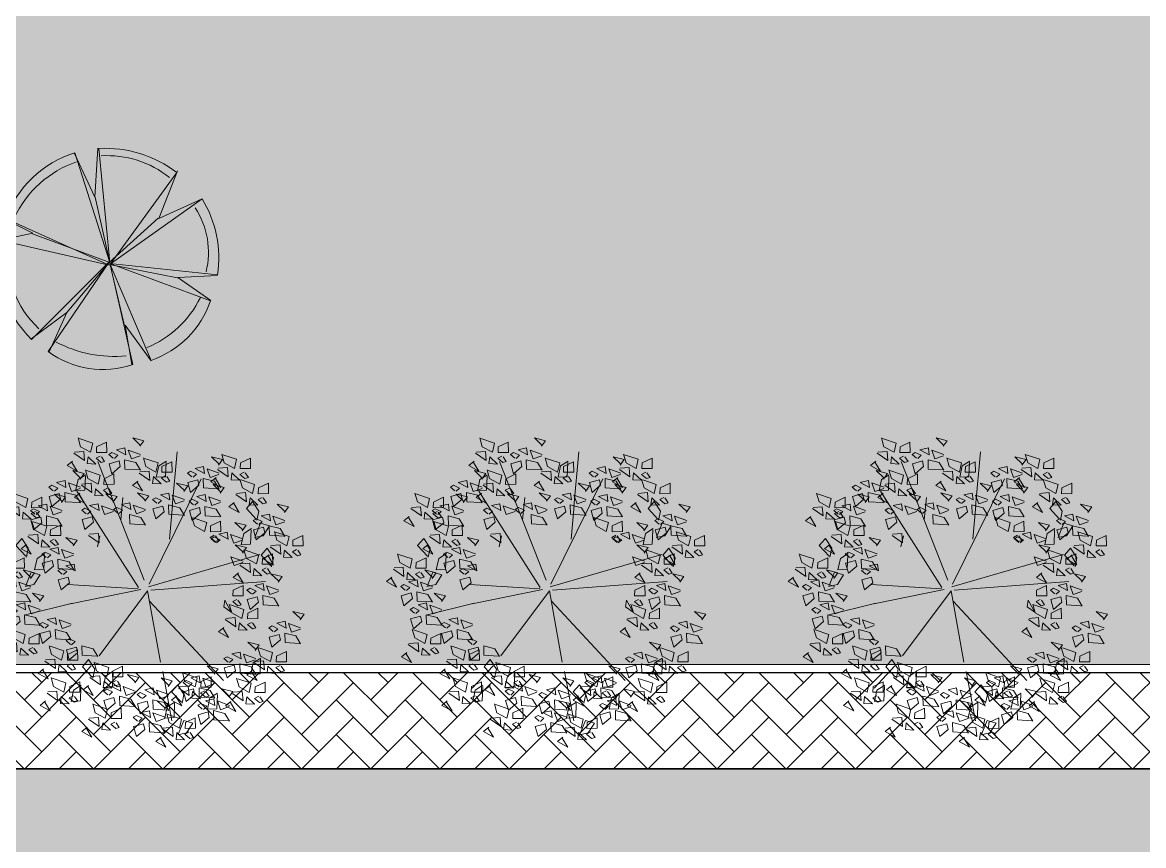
# Model space of a CAD drawing. Header units: inches. Extents: x 139 to 559, y -1 to 295.
# Drawn here: x 266.45 to 280.41, y 124.32 to 134.56 of the extents above; entities that cross this region are included whole.
import ezdxf

# ---------------------------------------------------------------- set-up
doc = ezdxf.new("R2010")
doc.units = ezdxf.units.IN
doc.header["$MEASUREMENT"] = 0
for name, color, linetype, lineweight in [('ARSIR', 31, 'Continuous', 5), ('ARSIR BETON', 8, 'Continuous', 5), ('DINDING2', 146, 'Continuous', 5), ('POHON', 98, 'Continuous', 5), ('RUMPUT', 93, 'Continuous', 0)]:
    doc.layers.add(name, color=color, linetype=linetype, lineweight=lineweight)
doc.layers.add('LANTAI', color=57, linetype='Continuous')
pattern_1 = [(86.66969, (37.0798, 226.14725), (-0.5066041, 0.569206), [0.142875, -0.934755]), (41.6697, (37.0798, 226.14725), (-0.5066045, 0.5692064), [0.142875, -0.619125]), (131.6697, (37.0798, 226.14725), (-0.5692064, -0.5066045), [0.142875, -0.619125])]

# ---------------------------------------------------------------- blocks, each defined once
blk = doc.blocks.new('rrety')
for p, q in [((497.8335, 232.64), (497.8515, 232.6484)), ((497.8506, 232.6457), (497.8452, 232.6146)), ((497.8248, 232.6161), (497.8335, 232.64)), ((498.0767, 232.6219), (498.0965, 232.6275)), ((498.0822, 232.5908), (498.0767, 232.6219)), ((498.0965, 232.6275), (498.0964, 232.6021)), ((497.8452, 232.6146), (497.8248, 232.6161)), ((497.8677, 232.6134), (497.8875, 232.619)), ((497.8733, 232.5824), (497.8677, 232.6134)), ((497.8875, 232.619), (497.8874, 232.5936)), ((498.0964, 232.6021), (498.0822, 232.588)), ((497.7802, 232.574), (497.8, 232.5795)), ((497.7857, 232.5429), (497.7802, 232.574)), ((497.8, 232.5795), (497.7999, 232.5541)), ((497.8574, 232.5587), (497.8572, 232.5786)), ((497.8592, 232.5767), (497.8853, 232.5589)), ((497.8874, 232.5936), (497.8733, 232.5795)), ((498.0146, 232.5768), (498.0343, 232.5823)), ((498.0201, 232.5457), (498.0146, 232.5768)), ((498.0343, 232.5823), (498.0342, 232.5569)), ((497.7999, 232.5541), (497.7857, 232.54)), ((497.8755, 232.5409), (497.8574, 232.5587)), ((497.8853, 232.5589), (497.8755, 232.5409)), ((498.0342, 232.5569), (498.0201, 232.5429)), ((498.0607, 232.5474), (498.0605, 232.5674)), ((498.0788, 232.5296), (498.0607, 232.5474)), ((498.0625, 232.5654), (498.0886, 232.5477)), ((498.0886, 232.5477), (498.0788, 232.5296)), ((497.704, 232.4781), (497.7237, 232.4836)), ((497.7095, 232.447), (497.704, 232.4781)), ((497.7237, 232.4836), (497.7236, 232.4582)), ((497.7236, 232.4582), (497.7095, 232.4442)), ((498.2316, 232.3946), (498.2497, 232.403)), ((498.2487, 232.4004), (498.2434, 232.3693)), ((498.2229, 232.3707), (498.2316, 232.3946)), ((498.2179, 232.3568), (498.2376, 232.3624)), ((498.2234, 232.3257), (498.2179, 232.3568)), ((498.2434, 232.3693), (498.2229, 232.3707)), ((498.2376, 232.3624), (498.2375, 232.337)), ((498.2375, 232.337), (498.2234, 232.3229)), ((498.2611, 232.319), (498.2609, 232.3389)), ((498.263, 232.337), (498.2891, 232.3192)), ((498.2793, 232.3012), (498.2611, 232.319)), ((498.2891, 232.3192), (498.2793, 232.3012)), ((498.1134, 232.2834), (498.1133, 232.258)), ((497.7303, 232.2231), (497.7301, 232.243)), ((497.7321, 232.2411), (497.7582, 232.2233)), ((497.7484, 232.2053), (497.7303, 232.2231)), ((497.7582, 232.2233), (497.7484, 232.2053)), ((497.7859, 232.2045), (497.8056, 232.2101)), ((497.7914, 232.1734), (497.7859, 232.2045)), ((497.8056, 232.2101), (497.8055, 232.1847)), ((497.7542, 232.1564), (497.7629, 232.1803)), ((497.7629, 232.1803), (497.7809, 232.1887)), ((497.78, 232.1861), (497.7747, 232.1549)), ((497.8055, 232.1847), (497.7914, 232.1706)), ((497.7747, 232.1549), (497.7542, 232.1564)), ((498.1671, 232.1678), (498.1868, 232.1734)), ((498.1726, 232.1368), (498.1671, 232.1678)), ((498.1868, 232.1734), (498.1867, 232.148)), ((497.7839, 232.13), (497.7837, 232.15)), ((497.8021, 232.1122), (497.7839, 232.13)), ((497.7858, 232.148), (497.8119, 232.1303)), ((497.8119, 232.1303), (497.8021, 232.1122)), ((498.1867, 232.148), (498.1726, 232.1339)), ((498.0005, 232.1002), (498.0202, 232.1057)), ((498.0202, 232.1057), (498.0201, 232.0803)), ((498.006, 232.0691), (498.0005, 232.1002)), ((498.0201, 232.0803), (498.006, 232.0663))]:
    blk.add_line(p, q)
for points in [[(498.0497, 232.6755), (498.0591, 232.6874), (498.0347, 232.6946), (498.0505, 232.6782)], [(497.8859, 232.6614), (497.8953, 232.6733), (497.8709, 232.6805), (497.8867, 232.6641)], [(497.9248, 232.6527), (497.9394, 232.672), (497.9502, 232.652), (497.9301, 232.6412), (497.9248, 232.6527)], [(498.0181, 232.6583), (498.0167, 232.6735), (497.998, 232.6702), (498.0181, 232.6583)], [(497.8287, 232.6371), (497.8365, 232.6436), (497.8237, 232.6504), (497.8167, 232.6465), (497.826, 232.6379)], [(497.8543, 232.6442), (497.8529, 232.6594), (497.8343, 232.6561), (497.8543, 232.6442)], [(497.8857, 232.6408), (497.8663, 232.6348), (497.8602, 232.6543), (497.8865, 232.6435)], [(497.8824, 232.651), (497.9136, 232.6558), (497.9187, 232.6359), (497.8933, 232.6366), (497.8796, 232.6511)], [(498.0047, 232.6329), (497.9855, 232.618), (497.9803, 232.6401), (498.0025, 232.6453), (498.0047, 232.6329)], [(497.9924, 232.6512), (498.0003, 232.6577), (497.9875, 232.6645), (497.9805, 232.6606), (497.9897, 232.652)], [(498.0461, 232.6236), (498.0147, 232.627), (498.0149, 232.6475), (498.0393, 232.6403), (498.0488, 232.6228)], [(498.0495, 232.6549), (498.03, 232.6489), (498.024, 232.6684), (498.0503, 232.6576)], [(498.1513, 232.6388), (498.1607, 232.6507), (498.1364, 232.6579), (498.1521, 232.6415)], [(497.8409, 232.6188), (497.8218, 232.6039), (497.8165, 232.626), (497.8387, 232.6312), (497.8409, 232.6188)], [(497.8823, 232.6095), (497.8509, 232.6129), (497.8511, 232.6334), (497.8755, 232.6262), (497.885, 232.6087)], [(497.9135, 232.52), (497.8706, 232.621)], [(497.8872, 232.6198), (497.9044, 232.6306), (497.9153, 232.6134), (497.8871, 232.617)], [(497.9184, 232.6246), (497.9237, 232.6104), (497.9408, 232.6184), (497.9184, 232.6246)], [(497.9276, 232.6019), (497.9423, 232.6212), (497.953, 232.6012), (497.933, 232.5905), (497.9276, 232.6019)], [(497.9414, 232.6381), (497.9355, 232.6298), (497.9495, 232.6266), (497.9553, 232.6321), (497.9442, 232.638)], [(498.001, 232.6104), (498.0157, 232.6297), (498.0264, 232.6097), (498.0064, 232.5989), (498.001, 232.6104)], [(498.0941, 232.6146), (498.1019, 232.6211), (498.0892, 232.6278), (498.0822, 232.624), (498.0914, 232.6154)], [(498.1198, 232.6217), (498.1183, 232.6368), (498.0997, 232.6335), (498.1198, 232.6217)], [(498.1511, 232.6183), (498.1317, 232.6123), (498.1257, 232.6317), (498.1519, 232.621)], [(497.7497, 232.5946), (497.7809, 232.5994), (497.786, 232.5795), (497.7606, 232.5802), (497.7468, 232.5947)], [(497.7921, 232.5963), (497.8067, 232.6156), (497.8175, 232.5956), (497.7974, 232.5848), (497.7921, 232.5963)], [(497.8852, 232.6002), (497.9164, 232.605), (497.9215, 232.5851), (497.8961, 232.5858), (497.8824, 232.6003)], [(497.8923, 232.5999), (497.8863, 232.586), (497.9117, 232.5853), (497.8922, 232.5971)], [(497.9586, 232.6087), (497.9898, 232.6135), (497.9949, 232.5936), (497.9695, 232.5943), (497.9558, 232.6088)], [(498.0176, 232.5958), (498.0117, 232.5875), (498.0258, 232.5843), (498.0316, 232.5898), (498.0204, 232.5957)], [(498.0666, 232.5852), (498.076, 232.5971), (498.0517, 232.6044), (498.0674, 232.5879)], [(498.0699, 232.5414), (498.1036, 232.5996)], [(498.1063, 232.5962), (498.0872, 232.5813), (498.082, 232.6035), (498.1041, 232.6087), (498.1063, 232.5962)], [(498.1477, 232.5869), (498.1164, 232.5903), (498.1165, 232.6109), (498.1409, 232.6037), (498.1505, 232.5861)], [(497.7545, 232.5634), (497.7717, 232.5742), (497.7826, 232.557), (497.7544, 232.5606)], [(497.8086, 232.5817), (497.8028, 232.5734), (497.8168, 232.5702), (497.8226, 232.5757), (497.8115, 232.5816)], [(497.8344, 232.5539), (497.8491, 232.5733), (497.8598, 232.5533), (497.8398, 232.5425), (497.8344, 232.5539)], [(497.8718, 232.5655), (497.8812, 232.5774), (497.8568, 232.5846), (497.8726, 232.5682)], [(497.89, 232.5691), (497.9073, 232.5799), (497.9181, 232.5627), (497.8899, 232.5662)], [(497.9212, 232.5739), (497.9265, 232.5596), (497.9436, 232.5676), (497.9212, 232.5739)], [(497.9442, 232.5873), (497.9383, 232.579), (497.9523, 232.5758), (497.9581, 232.5813), (497.947, 232.5873)], [(497.9634, 232.5775), (497.9807, 232.5883), (497.9915, 232.5711), (497.9634, 232.5747)], [(497.9946, 232.5823), (497.9999, 232.5681), (498.0171, 232.5761), (497.9946, 232.5823)], [(498.0094, 232.561), (498.0172, 232.5675), (498.0045, 232.5742), (497.9974, 232.5704), (498.0067, 232.5618)], [(498.035, 232.5681), (498.0336, 232.5832), (498.015, 232.5799), (498.035, 232.5681)], [(498.0664, 232.5647), (498.047, 232.5587), (498.0409, 232.5781), (498.0672, 232.5674)], [(498.1711, 232.5711), (498.1805, 232.583), (498.1561, 232.5903), (498.1719, 232.5738)], [(498.2614, 232.5542), (498.2709, 232.5661), (498.2465, 232.5733), (498.2622, 232.5569)], [(497.7216, 232.5343), (497.7202, 232.5494), (497.7016, 232.5461), (497.7216, 232.5343)], [(497.7532, 232.5514), (497.7626, 232.5633), (497.7382, 232.5705), (497.754, 232.5541)], [(497.7857, 232.5682), (497.7909, 232.554), (497.8081, 232.562), (497.7857, 232.5682)], [(497.792, 232.5523), (497.8232, 232.5571), (497.8283, 232.5372), (497.8029, 232.5379), (497.7892, 232.5523)], [(497.8145, 232.5412), (497.8224, 232.5478), (497.8096, 232.5545), (497.8026, 232.5507), (497.8118, 232.542)], [(497.8402, 232.5484), (497.8388, 232.5635), (497.8201, 232.5602), (497.8402, 232.5484)], [(497.8716, 232.5449), (497.8521, 232.5389), (497.8461, 232.5584), (497.8724, 232.5477)], [(497.8951, 232.5492), (497.8891, 232.5352), (497.9145, 232.5345), (497.8951, 232.5463)], [(497.9685, 232.5576), (497.9625, 232.5437), (497.9879, 232.543), (497.9685, 232.5548)], [(498.0216, 232.5427), (498.0025, 232.5277), (497.9973, 232.5499), (498.0194, 232.5551), (498.0216, 232.5427)], [(498.063, 232.5333), (498.0317, 232.5367), (498.0318, 232.5573), (498.0562, 232.5501), (498.0657, 232.5325)], [(498.1139, 232.5469), (498.1217, 232.5534), (498.1089, 232.5601), (498.1019, 232.5563), (498.1111, 232.5477)], [(498.1395, 232.554), (498.1381, 232.5691), (498.1195, 232.5658), (498.1395, 232.554)], [(498.1709, 232.5506), (498.1515, 232.5446), (498.1454, 232.564), (498.1717, 232.5533)], [(498.2299, 232.5371), (498.2285, 232.5522), (498.2098, 232.5489), (498.2299, 232.5371)], [(498.2613, 232.5337), (498.2418, 232.5277), (498.2358, 232.5471), (498.2621, 232.5364)], [(497.6959, 232.5271), (497.7038, 232.5337), (497.691, 232.5404), (497.684, 232.5366), (497.6932, 232.5279)], [(497.7496, 232.4995), (497.7182, 232.5029), (497.7184, 232.5234), (497.7428, 232.5162), (497.7523, 232.4987)], [(497.753, 232.5308), (497.7335, 232.5248), (497.7275, 232.5443), (497.7538, 232.5336)], [(497.7596, 232.5435), (497.7536, 232.5296), (497.779, 232.5289), (497.7595, 232.5407)], [(497.7968, 232.5211), (497.8141, 232.5319), (497.8249, 232.5147), (497.7968, 232.5183)], [(497.8268, 232.5229), (497.8076, 232.508), (497.8024, 232.5301), (497.8246, 232.5353), (497.8268, 232.5229)], [(497.828, 232.5259), (497.8333, 232.5117), (497.8505, 232.5197), (497.828, 232.5259)], [(497.8682, 232.5136), (497.8368, 232.517), (497.837, 232.5375), (497.8614, 232.5303), (497.8709, 232.5128)], [(497.851, 232.5394), (497.8451, 232.5311), (497.8592, 232.5279), (497.865, 232.5334), (497.8538, 232.5393)], [(498.0631, 232.5184), (498.0943, 232.5232), (498.0994, 232.5033), (498.074, 232.504), (498.0603, 232.5185)], [(498.1261, 232.5286), (498.107, 232.5136), (498.1017, 232.5358), (498.1239, 232.541), (498.1261, 232.5286)], [(498.1055, 232.5201), (498.1202, 232.5395), (498.1309, 232.5194), (498.1109, 232.5087), (498.1055, 232.5201)], [(498.1675, 232.5192), (498.1361, 232.5226), (498.1363, 232.5432), (498.1607, 232.536), (498.1702, 232.5184)], [(498.2165, 232.5116), (498.1973, 232.4967), (498.1921, 232.5188), (498.2142, 232.5241), (498.2165, 232.5116)], [(498.2042, 232.53), (498.212, 232.5365), (498.1993, 232.5432), (498.1923, 232.5394), (498.2015, 232.5308)], [(498.2579, 232.5023), (498.2265, 232.5057), (498.2267, 232.5263), (498.251, 232.519), (498.2606, 232.5015)], [(497.7082, 232.5088), (497.6891, 232.4939), (497.6838, 232.516), (497.706, 232.5212), (497.7082, 232.5088)], [(497.7582, 232.4834), (497.7728, 232.5028), (497.7836, 232.4828), (497.7635, 232.472), (497.7582, 232.4834)], [(497.9754, 232.3753), (497.7793, 232.51)], [(497.8019, 232.5012), (497.7959, 232.4873), (497.8213, 232.4866), (497.8019, 232.4984)], [(497.9846, 232.3539), (497.9233, 232.5008)], [(497.9846, 232.3539), (498.0582, 232.5161)], [(498.1221, 232.5056), (498.1162, 232.4972), (498.1302, 232.494), (498.136, 232.4995), (498.1249, 232.5055)], [(498.128, 232.4959), (498.1592, 232.5007), (498.1644, 232.4808), (498.139, 232.4815), (498.1252, 232.4959)], [(498.1705, 232.4975), (498.1851, 232.5169), (498.1959, 232.4969), (498.1758, 232.4861), (498.1705, 232.4975)], [(498.2439, 232.4806), (498.2585, 232.5), (498.2693, 232.4799), (498.2492, 232.4692), (498.2439, 232.4806)], [(497.6906, 232.4581), (497.6891, 232.4732), (497.6705, 232.4699), (497.6906, 232.4581)], [(497.7221, 232.4752), (497.7315, 232.4872), (497.7072, 232.4944), (497.7229, 232.4779)], [(497.7158, 232.4818), (497.747, 232.4866), (497.7521, 232.4667), (497.7267, 232.4674), (497.713, 232.4818)], [(498.1329, 232.4647), (498.1501, 232.4755), (498.1609, 232.4583), (498.1328, 232.4619)], [(498.187, 232.483), (498.1811, 232.4747), (498.1952, 232.4715), (498.201, 232.477), (498.1898, 232.4829)], [(498.2015, 232.4789), (498.2327, 232.4837), (498.2378, 232.4639), (498.2124, 232.4645), (498.1986, 232.479)], [(497.6649, 232.451), (497.6727, 232.4575), (497.66, 232.4642), (497.653, 232.4604), (497.6622, 232.4518)], [(497.7219, 232.4547), (497.7025, 232.4487), (497.6965, 232.4681), (497.7227, 232.4574)], [(497.7206, 232.4506), (497.7378, 232.4614), (497.7487, 232.4442), (497.7205, 232.4478)], [(497.7518, 232.4554), (497.7571, 232.4412), (497.7742, 232.4492), (497.7518, 232.4554)], [(497.7748, 232.4689), (497.7689, 232.4606), (497.7829, 232.4574), (497.7887, 232.4629), (497.7776, 232.4688)], [(498.1403, 232.4159), (498.2384, 232.4649)], [(498.1641, 232.4695), (498.1693, 232.4553), (498.1865, 232.4633), (498.1641, 232.4695)], [(498.2063, 232.4478), (498.2235, 232.4586), (498.2343, 232.4414), (498.2062, 232.445)], [(498.2375, 232.4526), (498.2427, 232.4383), (498.2599, 232.4463), (498.2375, 232.4526)], [(498.2604, 232.4661), (498.2546, 232.4578), (498.2686, 232.4546), (498.2744, 232.4601), (498.2633, 232.466)], [(498.2749, 232.4355), (498.2896, 232.4549), (498.3003, 232.4348), (498.2803, 232.4241), (498.2749, 232.4355)], [(497.6771, 232.4327), (497.658, 232.4177), (497.6528, 232.4399), (497.6749, 232.4451), (497.6771, 232.4327)], [(497.7185, 232.4234), (497.6872, 232.4268), (497.6873, 232.4473), (497.7117, 232.4401), (497.7213, 232.4226)], [(497.7257, 232.4307), (497.7197, 232.4168), (497.7451, 232.4161), (497.7256, 232.4279)], [(498.2114, 232.4279), (498.2054, 232.414), (498.2308, 232.4133), (498.2113, 232.4251)], [(498.2325, 232.4338), (498.2637, 232.4386), (498.2688, 232.4187), (498.2434, 232.4194), (498.2297, 232.4339)], [(497.6339, 232.3943), (497.6651, 232.3991), (497.6702, 232.3793), (497.6448, 232.3799), (497.6311, 232.3944)], [(497.6763, 232.396), (497.691, 232.4154), (497.7017, 232.3953), (497.6817, 232.3846), (497.6763, 232.396)], [(497.804, 232.3963), (497.8134, 232.4082), (497.7891, 232.4154), (497.8048, 232.399)], [(497.9999, 232.3539), (498.144, 232.4182)], [(498.2373, 232.4027), (498.2546, 232.4135), (498.2654, 232.3963), (498.2373, 232.3998)], [(498.2685, 232.4075), (498.2738, 232.3932), (498.291, 232.4012), (498.2685, 232.4075)], [(498.2915, 232.4209), (498.2856, 232.4126), (498.2997, 232.4094), (498.3055, 232.4149), (498.2943, 232.4209)], [(498.3292, 232.3991), (498.3386, 232.411), (498.3143, 232.4182), (498.33, 232.4018)], [(497.6387, 232.3632), (497.6559, 232.374), (497.6668, 232.3568), (497.6386, 232.3604)], [(497.6929, 232.3815), (497.687, 232.3732), (497.701, 232.37), (497.7068, 232.3754), (497.6957, 232.3814)], [(497.7468, 232.372), (497.7546, 232.3785), (497.7419, 232.3853), (497.7348, 232.3814), (497.7441, 232.3728)], [(497.7724, 232.3791), (497.771, 232.3943), (497.7524, 232.391), (497.7724, 232.3791)], [(497.8038, 232.3757), (497.7844, 232.3697), (497.7783, 232.3892), (497.8046, 232.3784)], [(498.0061, 232.3539), (498.1593, 232.3784)], [(498.1563, 232.3735), (498.171, 232.3928), (498.1817, 232.3728), (498.1617, 232.362), (498.1563, 232.3735)], [(498.2424, 232.3828), (498.2364, 232.3688), (498.2618, 232.3681), (498.2424, 232.38)], [(498.272, 232.3749), (498.2798, 232.3814), (498.2671, 232.3881), (498.26, 232.3843), (498.2693, 232.3757)], [(498.2976, 232.382), (498.2962, 232.3971), (498.2776, 232.3938), (498.2976, 232.382)], [(498.329, 232.3786), (498.3096, 232.3725), (498.3036, 232.392), (498.3298, 232.3813)], [(497.6699, 232.368), (497.6752, 232.3537), (497.6923, 232.3617), (497.6699, 232.368)], [(497.759, 232.3537), (497.7399, 232.3388), (497.7347, 232.3609), (497.7568, 232.3661), (497.759, 232.3537)], [(497.9785, 232.3508), (497.7363, 232.2773)], [(497.8004, 232.3444), (497.769, 232.3478), (497.7692, 232.3683), (497.7936, 232.3611), (497.8031, 232.3436)], [(497.8148, 232.3368), (497.8134, 232.352), (497.7949, 232.3598), (497.8148, 232.3368)], [(498.0061, 232.3508), (498.1838, 232.1733)], [(498.1729, 232.3589), (498.167, 232.3506), (498.1811, 232.3474), (498.1869, 232.3529), (498.1757, 232.3588)], [(498.1987, 232.3453), (498.2133, 232.3646), (498.2241, 232.3446), (498.204, 232.3338), (498.1987, 232.3453)], [(498.2842, 232.3565), (498.2651, 232.3416), (498.2599, 232.3637), (498.282, 232.3689), (498.2842, 232.3565)], [(498.3256, 232.3472), (498.2943, 232.3506), (498.2944, 232.3711), (498.3188, 232.3639), (498.3283, 232.3464)], [(497.6438, 232.3433), (497.6378, 232.3293), (497.6632, 232.3287), (497.6437, 232.3405)], [(497.6988, 232.3238), (497.73, 232.3286), (497.7352, 232.3088), (497.7098, 232.3094), (497.696, 232.3239)], [(497.7413, 232.3255), (497.7559, 232.3449), (497.7667, 232.3248), (497.7466, 232.3141), (497.7413, 232.3255)], [(497.9846, 232.3447), (497.7609, 232.2222)], [(497.7891, 232.3297), (497.7969, 232.3362), (497.7842, 232.3429), (497.7772, 232.3391), (497.7864, 232.3305)], [(497.9846, 232.3386), (497.9233, 232.0875)], [(497.9969, 232.3324), (498.1532, 232.0998)], [(498.1499, 232.3454), (498.1552, 232.3312), (498.1724, 232.3392), (498.1499, 232.3454)], [(498.1563, 232.3436), (498.1875, 232.3484), (498.1926, 232.3285), (498.1672, 232.3292), (498.1535, 232.3437)], [(498.2153, 232.3307), (498.2094, 232.3224), (498.2234, 232.3192), (498.2292, 232.3247), (498.2181, 232.3306)], [(498.2671, 232.3117), (498.2765, 232.3236), (498.2521, 232.3308), (498.2679, 232.3144)], [(497.7037, 232.2927), (497.7209, 232.3035), (497.7317, 232.2863), (497.7036, 232.2899)], [(497.7578, 232.311), (497.7519, 232.3027), (497.766, 232.2995), (497.7718, 232.3049), (497.7606, 232.3109)], [(497.8014, 232.3114), (497.7822, 232.2965), (497.777, 232.3186), (497.7992, 232.3238), (497.8014, 232.3114)], [(498.1611, 232.3124), (498.1783, 232.3232), (498.1892, 232.306), (498.161, 232.3096)], [(498.1923, 232.3172), (498.1976, 232.303), (498.2147, 232.311), (498.1923, 232.3172)], [(498.2099, 232.2874), (498.2177, 232.2939), (498.2049, 232.3006), (498.1979, 232.2968), (498.2072, 232.2882)], [(498.2355, 232.2945), (498.2341, 232.3097), (498.2155, 232.3064), (498.2355, 232.2945)], [(498.2669, 232.2911), (498.2475, 232.2851), (498.2414, 232.3046), (498.2677, 232.2938)], [(497.7349, 232.2975), (497.7401, 232.2832), (497.7573, 232.2912), (497.7349, 232.2975)], [(497.7984, 232.2722), (497.8078, 232.2841), (497.7834, 232.2913), (497.7992, 232.2749)], [(498.1662, 232.2925), (498.1602, 232.2786), (498.1856, 232.2779), (498.1661, 232.2897)], [(498.2221, 232.2691), (498.203, 232.2542), (498.1977, 232.2763), (498.2199, 232.2815), (498.2221, 232.2691)], [(498.2635, 232.2598), (498.2321, 232.2632), (498.2323, 232.2837), (498.2567, 232.2765), (498.2662, 232.259)], [(498.2439, 232.2578), (498.2585, 232.2772), (498.2693, 232.2571), (498.2492, 232.2464), (498.2439, 232.2578)], [(498.3207, 232.2609), (498.3302, 232.2728), (498.3058, 232.28), (498.3215, 232.2636)], [(497.7088, 232.2728), (497.7027, 232.2588), (497.7281, 232.2582), (497.7087, 232.27)], [(497.7411, 232.2479), (497.7489, 232.2545), (497.7362, 232.2612), (497.7292, 232.2574), (497.7384, 232.2487)], [(497.7668, 232.2551), (497.7654, 232.2702), (497.7467, 232.2669), (497.7668, 232.2551)], [(497.7982, 232.2516), (497.7787, 232.2456), (497.7727, 232.2651), (497.799, 232.2544)], [(497.794, 232.2476), (497.8112, 232.2584), (497.8221, 232.2412), (497.7939, 232.2447)], [(498.137, 232.2601), (498.1176, 232.2541), (498.1115, 232.2735), (498.1378, 232.2628)], [(498.1338, 232.2324), (498.1484, 232.2518), (498.1592, 232.2318), (498.1391, 232.221), (498.1338, 232.2324)], [(498.2015, 232.2562), (498.2327, 232.261), (498.2378, 232.2411), (498.2124, 232.2418), (498.1986, 232.2562)], [(498.2892, 232.2438), (498.2878, 232.2589), (498.2691, 232.2556), (498.2892, 232.2438)], [(498.3206, 232.2404), (498.3011, 232.2344), (498.2951, 232.2538), (498.3214, 232.2431)], [(497.7419, 232.2186), (497.7513, 232.2305), (497.7269, 232.2377), (497.7427, 232.2213)], [(497.7534, 232.2296), (497.7342, 232.2147), (497.729, 232.2368), (497.7512, 232.242), (497.7534, 232.2296)], [(497.7948, 232.2203), (497.7634, 232.2237), (497.7636, 232.2442), (497.788, 232.237), (497.7975, 232.2195)], [(497.7991, 232.2277), (497.7931, 232.2137), (497.8185, 232.213), (497.799, 232.2248)], [(497.9718, 232.1588), (497.9626, 232.2322)], [(498.2063, 232.225), (498.2235, 232.2358), (498.2343, 232.2186), (498.2062, 232.2222)], [(498.2375, 232.2298), (498.2427, 232.2155), (498.2599, 232.2235), (498.2375, 232.2298)], [(498.2758, 232.2183), (498.2566, 232.2034), (498.2514, 232.2255), (498.2735, 232.2308), (498.2758, 232.2183)], [(498.2635, 232.2367), (498.2713, 232.2432), (498.2586, 232.2499), (498.2516, 232.2461), (498.2608, 232.2375)], [(498.2604, 232.2433), (498.2546, 232.235), (498.2686, 232.2318), (498.2744, 232.2373), (498.2633, 232.2432)], [(498.3172, 232.209), (498.2858, 232.2124), (498.286, 232.233), (498.3103, 232.2257), (498.3199, 232.2082)], [(497.6847, 232.1944), (497.6925, 232.2009), (497.6797, 232.2076), (497.6727, 232.2038), (497.6819, 232.1952)], [(497.7103, 232.2015), (497.7089, 232.2166), (497.6903, 232.2133), (497.7103, 232.2015)], [(497.7417, 232.1981), (497.7223, 232.1921), (497.7162, 232.2115), (497.7425, 232.2008)], [(497.8053, 232.1996), (497.8225, 232.2104), (497.8334, 232.1932), (497.8052, 232.1968)], [(497.8365, 232.2044), (497.8418, 232.1902), (497.8589, 232.1982), (497.8365, 232.2044)], [(497.8595, 232.2179), (497.8536, 232.2096), (497.8676, 232.2064), (497.8734, 232.2119), (497.8623, 232.2178)], [(497.8682, 232.2028), (497.876, 232.2093), (497.8633, 232.216), (497.8563, 232.2122), (497.8655, 232.2036)], [(498.0236, 232.2138), (498.0548, 232.2186), (498.0599, 232.1988), (498.0345, 232.1994), (498.0207, 232.2139)], [(498.076, 232.2139), (498.0821, 232.1649)], [(498.0961, 232.1996), (498.1134, 232.2104), (498.1242, 232.1932), (498.0961, 232.1968)], [(498.1273, 232.2044), (498.1326, 232.1902), (498.1498, 232.1982), (498.1273, 232.2044)], [(498.1503, 232.2179), (498.1444, 232.2096), (498.1585, 232.2064), (498.1643, 232.2119), (498.1531, 232.2178)], [(498.1732, 232.1969), (498.2044, 232.2017), (498.2095, 232.1818), (498.1841, 232.1825), (498.1704, 232.197)], [(498.2114, 232.2051), (498.2054, 232.1912), (498.2308, 232.1905), (498.2113, 232.2023)], [(498.2156, 232.1986), (498.2303, 232.218), (498.241, 232.1979), (498.221, 232.1872), (498.2156, 232.1986)], [(497.6969, 232.176), (497.6778, 232.1611), (497.6725, 232.1832), (497.6947, 232.1884), (497.6969, 232.176)], [(497.7383, 232.1667), (497.7069, 232.1701), (497.7071, 232.1907), (497.7315, 232.1834), (497.741, 232.1659)], [(497.761, 232.1732), (497.7757, 232.1926), (497.7864, 232.1725), (497.7664, 232.1618), (497.761, 232.1732)], [(497.8104, 232.1797), (497.8044, 232.1658), (497.8298, 232.1651), (497.8103, 232.1769)], [(497.8804, 232.1845), (497.8613, 232.1696), (497.8561, 232.1917), (497.8782, 232.1969), (497.8804, 232.1845)], [(497.9219, 232.1752), (497.8905, 232.1786), (497.8907, 232.1991), (497.915, 232.1919), (497.9246, 232.1744)], [(497.9079, 232.1619), (497.9225, 232.1813), (497.9333, 232.1613), (497.9132, 232.1505), (497.9079, 232.1619)], [(497.9445, 232.1744), (497.9757, 232.1792), (497.9808, 232.1593), (497.9554, 232.16), (497.9417, 232.1744)], [(497.9869, 232.176), (498.0016, 232.1954), (498.0123, 232.1754), (497.9923, 232.1646), (497.9869, 232.176)], [(498.0284, 232.1827), (498.0456, 232.1935), (498.0564, 232.1763), (498.0283, 232.1799)], [(498.0596, 232.1875), (498.0648, 232.1732), (498.082, 232.1812), (498.0596, 232.1875)], [(498.0825, 232.201), (498.0767, 232.1927), (498.0907, 232.1895), (498.0965, 232.195), (498.0854, 232.2009)], [(498.1013, 232.1797), (498.0952, 232.1658), (498.1206, 232.1651), (498.1012, 232.1769)], [(498.1767, 232.1763), (498.1862, 232.1882), (498.1618, 232.1954), (498.1775, 232.179)], [(498.2322, 232.1841), (498.2263, 232.1757), (498.2404, 232.1725), (498.2462, 232.178), (498.235, 232.184)], [(497.7186, 232.1715), (497.7498, 232.1763), (497.7549, 232.1565), (497.7295, 232.1571), (497.7158, 232.1716)], [(497.7776, 232.1587), (497.7717, 232.1504), (497.7857, 232.1472), (497.7915, 232.1527), (497.7804, 232.1586)], [(497.8654, 232.1603), (497.8966, 232.1651), (497.9018, 232.1452), (497.8764, 232.1459), (497.8626, 232.1603)], [(497.9493, 232.1432), (497.9666, 232.154), (497.9774, 232.1368), (497.9492, 232.1404)], [(497.9723, 232.161), (497.9877, 232.0416)], [(498.0035, 232.1615), (497.9976, 232.1532), (498.0116, 232.15), (498.0174, 232.1555), (498.0063, 232.1614)], [(498.0335, 232.1628), (498.0275, 232.1489), (498.0529, 232.1482), (498.0334, 232.16)], [(498.1195, 232.1521), (498.1273, 232.1586), (498.1146, 232.1653), (498.1076, 232.1615), (498.1168, 232.1529)], [(498.1452, 232.1592), (498.1437, 232.1743), (498.1251, 232.171), (498.1452, 232.1592)], [(498.1765, 232.1558), (498.1571, 232.1498), (498.1511, 232.1692), (498.1773, 232.1585)], [(498.178, 232.1658), (498.1953, 232.1766), (498.2061, 232.1594), (498.178, 232.1629)], [(498.2092, 232.1706), (498.2145, 232.1563), (498.2317, 232.1643), (498.2092, 232.1706)], [(497.7234, 232.1404), (497.7407, 232.1512), (497.7515, 232.134), (497.7233, 232.1376)], [(497.7546, 232.1452), (497.7599, 232.1309), (497.777, 232.1389), (497.7546, 232.1452)], [(497.8407, 232.1227), (497.8501, 232.1346), (497.8258, 232.1418), (497.8415, 232.1254)], [(497.8702, 232.1291), (497.8875, 232.1399), (497.8983, 232.1227), (497.8702, 232.1263)], [(497.9015, 232.1339), (497.9067, 232.1197), (497.9239, 232.1277), (497.9015, 232.1339)], [(497.9244, 232.1474), (497.9185, 232.1391), (497.9326, 232.1359), (497.9384, 232.1414), (497.9272, 232.1473)], [(497.9805, 232.148), (497.9858, 232.1338), (498.0029, 232.1418), (497.9805, 232.148)], [(498.0581, 232.1227), (498.0676, 232.1346), (498.0432, 232.1418), (498.0589, 232.1254)], [(498.1317, 232.1337), (498.1126, 232.1188), (498.1074, 232.1409), (498.1295, 232.1461), (498.1317, 232.1337)], [(498.1732, 232.1244), (498.1418, 232.1278), (498.142, 232.1484), (498.1663, 232.1411), (498.1759, 232.1236)], [(498.1831, 232.1459), (498.1771, 232.1319), (498.2025, 232.1312), (498.1831, 232.1431)], [(498.2078, 232.1114), (498.2172, 232.1233), (498.1928, 232.1306), (498.2086, 232.1141)], [(497.7285, 232.1205), (497.7225, 232.1066), (497.7479, 232.1059), (497.7285, 232.1177)], [(497.7835, 232.0985), (497.7913, 232.105), (497.7786, 232.1117), (497.7715, 232.1079), (497.7808, 232.0993)], [(497.8091, 232.1056), (497.8077, 232.1207), (497.7891, 232.1174), (497.8091, 232.1056)], [(497.8405, 232.1022), (497.8211, 232.0962), (497.8151, 232.1156), (497.8413, 232.1049)], [(497.8754, 232.1092), (497.8693, 232.0953), (497.8947, 232.0946), (497.8753, 232.1064)], [(497.8824, 232.101), (497.9136, 232.1058), (497.9187, 232.086), (497.8933, 232.0866), (497.8796, 232.1011)], [(497.9248, 232.1027), (497.9394, 232.1221), (497.9502, 232.102), (497.9301, 232.0913), (497.9248, 232.1027)], [(497.9544, 232.1233), (497.9484, 232.1094), (497.9738, 232.1087), (497.9543, 232.1205)], [(498.0009, 232.0985), (498.0087, 232.105), (497.996, 232.1117), (497.989, 232.1079), (497.9982, 232.0993)], [(498.0266, 232.1056), (498.0252, 232.1207), (498.0065, 232.1174), (498.0266, 232.1056)], [(498.058, 232.1022), (498.0385, 232.0962), (498.0325, 232.1156), (498.0588, 232.1049)], [(498.0603, 232.0982), (498.0915, 232.103), (498.0966, 232.0831), (498.0712, 232.0838), (498.0575, 232.0983)], [(498.1027, 232.0999), (498.1173, 232.1193), (498.1281, 232.0992), (498.108, 232.0885), (498.1027, 232.0999)], [(498.1762, 232.0943), (498.1748, 232.1094), (498.1562, 232.1061), (498.1762, 232.0943)], [(498.2076, 232.0909), (498.1882, 232.0849), (498.1821, 232.1043), (498.2084, 232.0936)], [(497.7957, 232.0801), (497.7766, 232.0652), (497.7714, 232.0874), (497.7935, 232.0926), (497.7957, 232.0801)], [(497.8371, 232.0708), (497.8058, 232.0742), (497.8059, 232.0948), (497.8303, 232.0876), (497.8398, 232.07)], [(497.8915, 232.0776), (497.901, 232.0895), (497.8766, 232.0967), (497.8923, 232.0803)], [(497.8872, 232.0699), (497.9044, 232.0807), (497.9153, 232.0635), (497.8871, 232.0671)], [(497.9414, 232.0882), (497.9355, 232.0799), (497.9495, 232.0767), (497.9553, 232.0821), (497.9442, 232.0881)], [(498.0132, 232.0801), (497.994, 232.0652), (497.9888, 232.0874), (498.0109, 232.0926), (498.0132, 232.0801)], [(498.0546, 232.0708), (498.0232, 232.0742), (498.0234, 232.0948), (498.0477, 232.0876), (498.0573, 232.07)], [(498.1192, 232.0853), (498.1134, 232.077), (498.1274, 232.0738), (498.1332, 232.0793), (498.1221, 232.0853)], [(498.1628, 232.0689), (498.1437, 232.0539), (498.1384, 232.0761), (498.1606, 232.0813), (498.1628, 232.0689)], [(498.1506, 232.0872), (498.1584, 232.0937), (498.1456, 232.1004), (498.1386, 232.0966), (498.1479, 232.088)], [(498.2042, 232.0595), (498.1728, 232.063), (498.173, 232.0835), (498.1974, 232.0763), (498.2069, 232.0587)], [(497.8343, 232.0533), (497.8421, 232.0599), (497.8294, 232.0666), (497.8224, 232.0628), (497.8316, 232.0542)], [(497.86, 232.0605), (497.8586, 232.0756), (497.8399, 232.0723), (497.86, 232.0605)], [(497.8914, 232.0571), (497.8719, 232.051), (497.8659, 232.0705), (497.8922, 232.0598)], [(497.9184, 232.0747), (497.9237, 232.0604), (497.9408, 232.0684), (497.9184, 232.0747)], [(498.0651, 232.0671), (498.0823, 232.0779), (498.0932, 232.0607), (498.065, 232.0642)], [(498.0963, 232.0719), (498.1015, 232.0576), (498.1187, 232.0656), (498.0963, 232.0719)], [(497.8466, 232.035), (497.8274, 232.0201), (497.8222, 232.0422), (497.8443, 232.0474), (497.8466, 232.035)], [(497.888, 232.0257), (497.8566, 232.0291), (497.8568, 232.0496), (497.8811, 232.0424), (497.8907, 232.0249)], [(497.8923, 232.05), (497.8863, 232.036), (497.9117, 232.0354), (497.8922, 232.0472)], [(498.0702, 232.0472), (498.0642, 232.0332), (498.0896, 232.0325), (498.0701, 232.0444)]]:
    blk.add_lwpolyline(points)
blk = doc.blocks.new('D00088C')
for p, q in [((-0.0013, -0.0094), (-0.1437, 0.4512)), ((-0.1152, 0.2615), (-0.1398, 0.4513)), ((-0.2342, 0.4212), (-0.1152, 0.2615)), ((-0.2303, 0.4213), (-0.0013, -0.0094)), ((0.2305, 0.3971), (0.0063, 0.0027)), ((0.2266, 0.397), (0.1472, 0.2403)), ((0.0063, 0.0027), (0.303, 0.3553)), ((0.1472, 0.2403), (0.3033, 0.3575)), ((-0.1152, 0.2612), (-0.0014, -0.0054)), ((0.0023, 0.0066), (-0.4996, 0.0423)), ((-0.496, -0.0575), (0.0023, 0.0066)), ((-0.3618, -0.0303), (-0.4945, 0.0417)), ((0.3075, -0.0277), (0.0024, 0.0026)), ((0.4778, 0.0264), (0.0025, -0.0014)), ((0.4784, 0.0248), (0.3087, -0.0294)), ((-0.4961, -0.0535), (-0.3618, -0.0303)), ((-0.3629, -0.0277), (0.0026, -0.0053)), ((0.0026, -0.0053), (-0.2884, -0.4252)), ((-0.192, -0.4744), (0.0026, -0.0053)), ((-0.1451, -0.264), (0.0026, -0.0053)), ((0.1495, -0.2553), (-0.0014, -0.0054)), ((0.3099, -0.3943), (0.0064, -0.0013)), ((0.0064, -0.0013), (0.169, -0.4733)), ((0.3087, -0.0294), (0.4741, -0.089)), ((-0.1457, -0.2629), (-0.2885, -0.4212)), ((-0.1959, -0.4745), (-0.1457, -0.2629))]:
    blk.add_line(p, q)
at = {"flags": 128}
blk.add_lwpolyline([(0.1453, 0.2437), (0.0025, -0.0014), (0.4729, -0.0927, -0.179693), (0.3099, -0.3943), (0.1517, -0.2555), (0.1692, -0.4812)], format="xyb", dxfattribs=at)
for centre, radius, start, end in [((-0.0088, 0.063), 0.411, 54.3842, 109.1674), ((0.0045, -0.0301), 0.5088, 117.4863, 171.4484), ((-0.018, -0.1342), 0.5445, 67.363, 101.0798), ((-0.022, -0.0267), 0.4368, 115.9305, 169.2592), ((0.0516, 0.0107), 0.4265, 2.1127, 53.8887), ((-0.0182, -0.0451), 0.4539, 8.9188, 50.8384), ((-0.0137, -0.0277), 0.4832, 183.5353, 235.3544), ((0.0103, -0.0052), 0.475, 188.1449, 233.911), ((0.0637, -0.0721), 0.358, 309.7909, 357.1215), ((-0.0193, -0.0383), 0.4358, 249.3685, 292.0705), ((-0.013, 0.0189), 0.5247, 250.058, 290.2953)]:
    blk.add_arc(centre, radius, start, end)

msp = doc.modelspace()

# ---------------------------------------------------------------- hatches: boundary and pattern name
at = {"layer": 'ARSIR'}
h = msp.add_hatch(dxfattribs=at)
h.set_pattern_fill('AR-HBONE', color=256, scale=0.003, style=0)
h.set_pattern_definition([(45, (37.0798, 226.14725), (4e-17, 0.4310523), [0.9144, -0.3048]), (135, (37.29532, 226.36278), (4e-17, 0.4310523), [0.9144, -0.3048])])
edge = h.paths.add_edge_path()
edge.add_arc((191.2828, 190.0679), 15.2, 90, 180)
edge.add_line((176.0828, 190.0679), (176.0828, 133.2715))
edge.add_arc((191.2828, 133.2715), 15.2, 180, 214.23029)
edge.add_line((178.7157, 124.7212), (179.7078, 125.3962))
edge.add_arc((191.2827, 133.2715), 14, 180, 214.23027, ccw=False)
edge.add_line((177.2828, 133.2715), (177.2828, 190.0679))
edge.add_arc((191.2828, 190.0679), 14, 90, 180, ccw=False)
edge.add_line((191.2828, 204.0679), (270.5466, 204.0679))
edge.add_arc((270.5466, 204.9086), 0.8408, 270, 359.99697)
edge.add_line((271.3873, 204.9086), (191.2828, 205.2679))
h = msp.add_hatch(dxfattribs=at)
h.set_pattern_fill('AR-HBONE', color=256, scale=0.003, style=0)
h.set_pattern_definition([(45, (114.7456, -0.16863), (4e-17, 0.4310523), [0.9144, -0.3048]), (135, (114.9611, 0.0469), (4e-17, 0.4310523), [0.9144, -0.3048])])
h.paths.add_polyline_path([(296.5823, 125.2715), (262.4822, 125.2715), (262.4822, 126.4716), (296.5823, 126.4716)])
at = {"layer": 'ARSIR BETON'}
h = msp.add_hatch(dxfattribs=at)
h.set_pattern_fill('AR-HBONE', color=256, scale=0.004, style=0)
h.set_pattern_definition([(45, (37.0798, 226.14725), (6e-17, 0.5747364), [1.2192, -0.4064]), (135, (37.36716, 226.4346), (6e-17, 0.5747364), [1.2192, -0.4064])])
edge = h.paths.add_edge_path()
edge.add_arc((191.2828, 190.0679), 14, 90, 180)
edge.add_line((177.2828, 190.0679), (177.2828, 133.2715))
edge.add_arc((191.2827, 133.2715), 14, 179.99992, 263.11919)
edge.add_line((189.6055, 119.3724), (189.6055, 112.3227))
edge.add_line((189.6055, 112.3227), (189.7055, 112.3227))
edge.add_line((189.7055, 112.3227), (189.7055, 112.2227))
edge.add_line((189.7055, 112.2227), (201.7055, 112.2227))
edge.add_line((201.7055, 112.2227), (201.7055, 119.2715))
edge.add_line((201.7055, 119.2715), (380.22, 119.2715))
edge.add_arc((380.22, 133.2715), 14, 270, 360)
edge.add_line((394.22, 133.2715), (394.22, 186.8365))
edge.add_arc((380.07, 186.8365), 14.15, 0.00002, 89.99998)
edge.add_line((380.07, 200.9865), (288.3873, 200.9865))
edge.add_arc((288.3873, 203.9865), 3, 180, 270, ccw=False)
edge.add_line((285.3873, 203.9865), (285.3986, 204.9823))
edge.add_line((285.3986, 204.9823), (271.3873, 205.1475))
edge.add_line((271.3873, 205.1475), (271.3873, 204.9086))
edge.add_arc((270.5466, 204.9086), 0.8408, 270, 359.99999, ccw=False)
edge.add_line((270.5466, 204.0679), (191.2828, 204.0679))
edge = h.paths.add_edge_path()
edge.add_line((191.2672, 197.9562), (265.7566, 197.9585))
edge.add_arc((265.7568, 189.203), 8.7555, 41.343, 90.00169, ccw=False)
edge.add_line((272.3302, 194.9865), (332.5823, 194.9865))
edge.add_line((332.5823, 194.9865), (332.5823, 191.8715))
edge.add_line((332.5823, 191.8715), (340.1822, 191.8715))
edge.add_line((340.1822, 191.8715), (340.1822, 194.9865))
edge.add_line((340.1822, 194.9865), (380.07, 194.9865))
edge.add_arc((380.07, 186.8365), 8.15, 0, 90, ccw=False)
edge.add_line((388.22, 186.8365), (388.22, 163.1715))
edge.add_line((388.22, 163.1715), (388.22, 157.7117))
edge.add_line((388.22, 157.7117), (388.22, 133.2715))
edge.add_arc((380.22, 133.2715), 8, -90, 0, ccw=False)
edge.add_line((380.22, 125.2715), (191.2828, 125.2715))
edge.add_arc((191.185, 133.1732), 7.9023, 180.12317, 270.70845, ccw=False)
edge.add_line((183.2828, 133.1562), (183.2675, 189.9541))
edge.add_arc((191.2675, 189.9563), 8, 90.00169, 180.01541, ccw=False)
at = {"layer": 'RUMPUT'}
h = msp.add_hatch(dxfattribs=at)
h.set_pattern_fill('GRASS', color=256, scale=0.03, angle=356.66969, style=0)
h.set_pattern_definition(pattern_1)
edge = h.paths.add_edge_path()
edge.add_line((173.8596, 124.7087), (178.5195, 124.7087))
edge.add_line((178.5195, 124.7087), (178.577, 124.7478))
edge.add_arc((191.2745, 133.269), 15.2918, 179.99042, 213.86512, ccw=False)
edge.add_line((175.9828, 133.2715), (175.9828, 190.0679))
edge.add_arc((191.2827, 190.0679), 15.2999, 89.99903, 180.00016, ccw=False)
edge.add_line((191.283, 205.3679), (269.9053, 205.0253))
edge.add_line((269.9053, 205.0253), (167.2319, 206.0181))
edge.add_line((167.2319, 206.0181), (167.521, 198.8985))
edge.add_line((167.521, 198.8985), (170.7477, 161.1323))
edge.add_line((170.7477, 161.1323), (173.8596, 124.7087))
h = msp.add_hatch(dxfattribs=at)
h.set_pattern_fill('GRASS', color=256, scale=0.03, angle=356.66969, style=0)
h.set_pattern_definition(pattern_1)
h.paths.add_polyline_path([(284.185, 144.4992), (284.1822, 144.4607), (288.6128, 144.1071), (288.6032, 144.0035), (288.5816, 143.7583), (288.5544, 143.513), (288.5161, 143.2733), (288.4781, 143.0337), (288.4345, 142.794), (288.3799, 142.5596), (288.3255, 142.3255), (288.1946, 141.8677), (288.1238, 141.6389), (288.0423, 141.4156), (287.9604, 141.1978), (287.8734, 140.9742), (287.7807, 140.7617), (287.6825, 140.5495), (287.579, 140.337), (287.4755, 140.1298), (287.3613, 139.9229), (287.2467, 139.7212), (287.1268, 139.5198), (287.0018, 139.3237), (286.8708, 139.1328), (286.7346, 138.9422), (286.5984, 138.7569), (286.4569, 138.5772), (286.3096, 138.3974), (286.1626, 138.2177), (286.0048, 138.0487), (285.8466, 137.8798), (285.6888, 137.7111), (285.5199, 137.553), (285.3509, 137.3952), (285.182, 137.2426), (285.0022, 137.09), (284.8225, 136.9483), (284.6427, 136.8068), (284.4574, 136.665), (284.2668, 136.5344), (284.076, 136.4034), (283.8798, 136.2783), (283.6785, 136.1585), (283.4768, 136.0439), (283.2754, 135.9349), (283.0682, 135.8262), (282.8557, 135.728), (282.6432, 135.6301), (282.431, 135.5374), (282.2129, 135.4503), (281.9949, 135.3685), (281.7716, 135.2922), (281.5483, 135.2159), (281.3194, 135.1504), (281.0905, 135.0905), (280.862, 135.0306), (280.6276, 134.9818), (280.3934, 134.9379), (280.159, 134.8944), (279.9194, 134.8619), (279.6797, 134.8292), (279.4344, 134.8073), (279.1948, 134.7909), (278.9495, 134.7801), (278.7046, 134.7745), (278.5792, 134.7745), (278.4483, 134.7745), (278.187, 134.7801), (277.9309, 134.7909), (277.6749, 134.8128), (277.4241, 134.84), (277.1736, 134.8672), (276.9231, 134.9055), (276.6723, 134.9543), (276.4271, 135.0034), (276.1822, 135.0581), (275.9425, 135.1232), (275.7025, 135.1887), (275.4684, 135.2594), (275.2343, 135.3413), (275.0054, 135.4284), (274.7766, 135.5155), (274.5477, 135.6137), (274.3244, 135.7116), (274.1064, 135.8206), (273.8886, 135.9296), (273.6761, 136.0439), (273.4636, 136.1638), (273.2567, 136.2947), (273.055, 136.4254), (272.8533, 136.5616), (272.6572, 136.6978), (272.4611, 136.8448), (272.2705, 136.9918), (272.0852, 137.1499), (271.9054, 137.3078), (271.7257, 137.4659), (271.5515, 137.6348), (271.377, 137.8038), (271.2136, 137.978), (271.0502, 138.1577), (270.8921, 138.3431), (270.7395, 138.5281), (270.5872, 138.7189), (270.4455, 138.9095), (270.3037, 139.1056), (270.1675, 139.3073), (270.0368, 139.5142), (269.9115, 139.7212), (269.6718, 140.1462), (269.5628, 140.3642), (269.454, 140.582), (269.3558, 140.8056), (269.2579, 141.0289), (269.1705, 141.2577), (269.0834, 141.4919), (269.0071, 141.7263), (268.9308, 141.9604), (268.8657, 142.2001), (268.8057, 142.4397), (268.7458, 142.685), (268.6967, 142.9302), (268.6532, 143.1751), (268.6149, 143.4259), (268.5821, 143.6764), (268.555, 143.9324), (268.5386, 144.1885), (268.5222, 144.4445), (268.517, 144.7061), (268.517, 144.8315), (284.1961, 144.8315), (284.1905, 144.7225)])
edge = h.paths.add_edge_path()
edge.add_line((290.6873, 145.3315), (266.1873, 145.3315))
edge.add_line((266.1873, 145.3315), (266.1873, 134.2215))
edge.add_arc((263.4373, 134.2215), 2.75, 270, 360, ccw=False)
edge.add_line((263.4373, 131.4715), (230.5822, 131.4715))
edge.add_line((230.5822, 131.4715), (230.5822, 125.7715))
edge.add_arc((230.9822, 125.7715), 0.4, 180, 270)
edge.add_line((230.9822, 125.3715), (231.9822, 125.3715))
edge.add_arc((231.9822, 125.7715), 0.4, 270, 360)
edge.add_line((232.3822, 125.7715), (232.3822, 130.3715))
edge.add_line((232.3822, 130.3715), (262.5822, 130.3715))
edge.add_line((262.5822, 130.3715), (262.5822, 126.5716))
edge.add_line((262.5822, 126.5716), (296.4823, 126.5716))
edge.add_line((296.4823, 126.5716), (296.4823, 130.3681))
edge.add_line((296.4823, 130.3681), (332.4823, 130.3681))
edge.add_line((332.4823, 130.3681), (332.4823, 131.4715))
edge.add_line((332.4823, 131.4715), (293.4373, 131.4715))
edge.add_arc((293.4373, 134.2215), 2.75, 180, 270, ccw=False)
edge.add_line((290.6873, 134.2215), (290.6873, 145.3315))

# ---------------------------------------------------------------- linework, layer by layer
at = {"layer": 'DINDING2'}
for points in [[(266.0873, 145.3315), (266.0873, 134.2215, -0.4142136), (263.4373, 131.5715), (230.4822, 131.5715), (230.4822, 131.4715), (230.4822, 130.2715), (230.4822, 125.7715, 0.4142136), (230.9822, 125.2715), (231.9822, 125.2715, 0.4142136), (232.4822, 125.7715), (232.4822, 130.2715), (262.4822, 130.2715), (262.4822, 126.4716), (296.5823, 126.4716)], [(266.1873, 145.3315), (266.1873, 134.2215, -0.4142136), (263.4373, 131.4715), (230.5822, 131.4715), (230.5822, 130.2715), (230.5822, 125.7715, 0.4142136), (230.9822, 125.3715), (231.9822, 125.3715, 0.4142136), (232.3822, 125.7715), (232.3822, 130.3715), (262.5822, 130.3715), (262.5822, 126.5716), (296.4823, 126.5716), (296.4823, 130.3681), (332.4823, 130.3681), (332.4823, 131.4715), (293.4373, 131.4715, -0.4142136), (290.6873, 134.2215), (290.6873, 145.3315)]]:
    msp.add_lwpolyline(points, format="xyb", dxfattribs=at)
at = {"layer": 'LANTAI'}
msp.add_lwpolyline([(191.2675, 197.9562, 0.4142136), (183.2675, 189.9563), (183.2828, 133.1562, 0.4172087), (191.2828, 125.2715), (380.22, 125.2715, 0.4142136), (388.22, 133.2715), (388.22, 157.7117), (388.22, 157.7117), (388.22, 163.1715), (388.22, 163.1715), (388.22, 186.8365, 0.4142136), (380.07, 194.9865), (340.1822, 194.9865), (340.1822, 191.8715), (332.5823, 191.8715), (332.5823, 194.9865), (272.3302, 194.9865, 0.2155546), (265.7568, 197.9585), (191.2675, 197.9562)], format="xyb", dxfattribs=at)
msp.add_lwpolyline([(296.5823, 125.2715), (262.4822, 125.2715), (262.4822, 126.4716), (296.5823, 126.4716)], close=True, dxfattribs=at)

# ---------------------------------------------------------------- block references
at = {"layer": 'POHON'}
for name, p, xscale, yscale, zscale, rotation in [('D00088C', (267.5304, 131.5609), -2.812499999999324, 2.812499999999318, 8.4375, 163.0458035345949), ('rrety', (3305.181, 801.2823), 5.661284108149151, 5.661284108149118, 5.661284108149133, 167.4952652185837), ('rrety', (3310.181, 801.2823), 5.661284108149151, 5.661284108149118, 5.661284108149133, 167.4952652185837), ('rrety', (3315.181, 801.2823), 5.661284108149151, 5.661284108149118, 5.661284108149133, 167.4952652185837)]:
    msp.add_blockref(name, p, dxfattribs=dict(at, xscale=xscale, yscale=yscale, zscale=zscale, rotation=rotation))

doc.saveas('drawing.dxf')
